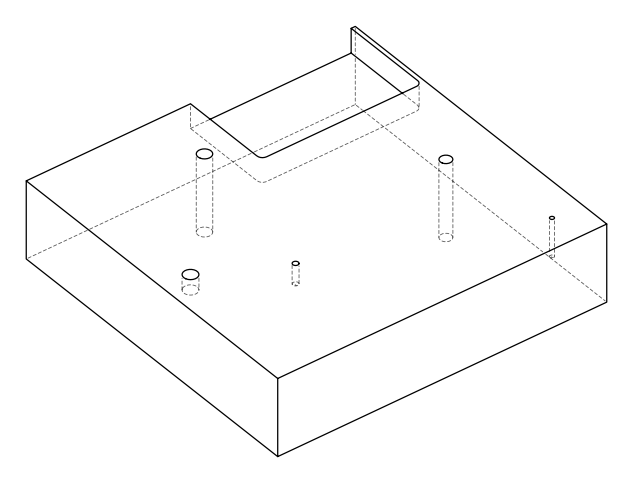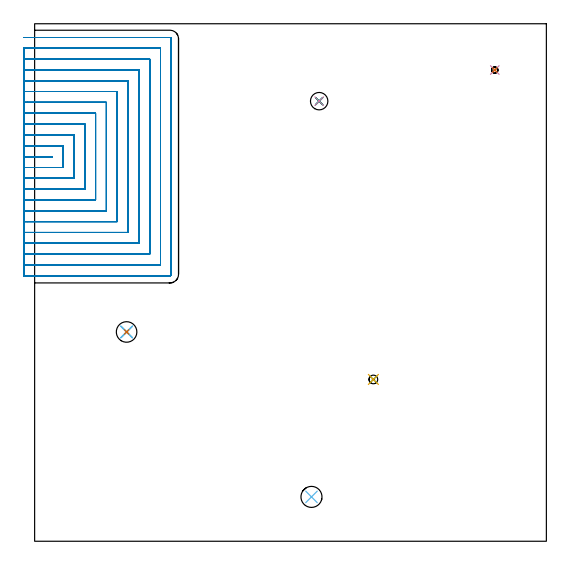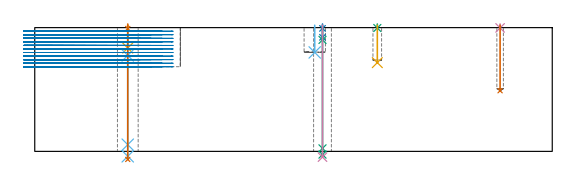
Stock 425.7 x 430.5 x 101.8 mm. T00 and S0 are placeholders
(PLAN: 14 operations, 10 tool changes, 117.1 min)
(1 SPOT_DRILL | STEP1HOLE | NXT0321_9005460120000 | 0.03 min | 11 mm3)
(2 SPOT_DRILL_1 | STEP1HOLE_1 | NXT0321_9005460120000 | 0.03 min | 4 mm3)
(3 SPOT_DRILL_2 | STEP1POCKET | NXT0321_9005460120000 | 0.03 min | 0 mm3)
(4 SPOT_DRILL_3 | STEP1POCKET_2 | NXT0321_9005460120000 | 0.03 min | 1 mm3)
(5 DRILL_BLIND_HOLE_INTO_CENTER | STEP1HOLE | NXT0301_083 | 0.08 min | 1511 mm3)
(6 GUN_DRILL_THROUGH_HOLE | STEP1HOLE | UGT0307_008 | 0.52 min | 8170 mm3)
(7 DRILL_TO_ENLARGE_THROUGH_HOLE | STEP1HOLE | UGT0301_242 | 0.44 min | 13648 mm3)
(8 DRILL_BLIND_HOLE_INTO_CENTER_1 | STEP1HOLE_1 | UGT0301_448 | 0.04 min | 153 mm3)
(9 GUN_DRILL_THROUGH_HOLE_1 | STEP1HOLE_1 | UGT0307_001 | 0.49 min | 1825 mm3)
(10 SPADE_DRILL_TO_ENLARGE_THROUGH_HOLE | STEP1HOLE_1 | UGT0306_005 | 0.44 min | 14788 mm3)
(11 DRILL_BLIND_HOLE_INTO_CENTER_2 | STEP1POCKET | UGT0301_192 | 0.12 min | 1102 mm3)
(12 INDEXABLE_INSERT_DRILL_BLIND_HOLE_FROM_SOLID | STEP1POCKET_1 | NXT0302_006 | 0.09 min | 4847 mm3)
(13 DRILL_BLIND_HOLE_INTO_CENTER_3 | STEP1POCKET_2 | UGT0301_448 | 0.22 min | 1100 mm3)
(14 MILL_SLOT | SLOT_PARTIAL_RECTANGULAR | NXT0201_011 | Follow Part, ap 3, ae 75% | 114.52 min | 809521 mm3)
(TOOL NXT0321_9005460120000 | NC Spot Drill, 142deg, 12mm, Carbide, Uncoated | D12 PA142 FL30 Z2)
(TOOL NXT0301_083 | Carbide Drill 11.2mm [860.1-1120-056A1-MM 2214] | D11.2 PA140 FL72 Z2)
(TOOL UGT0307_008 | Gun Drill 11 mm | D11 PA130 FL24 Z1)
(TOOL UGT0301_242 | Twist Drill 17.1 mm | D17.1 PA118 FL130 Z2)
(TOOL UGT0301_448 | Carbide Drill 5.3 mm | D5.3 PA118 FL52 Z2)
(TOOL UGT0307_001 | Gun Drill 5 mm | D5 PA130 FL24 Z1)
(TOOL UGT0306_005 | Spade Drill 14.5mm | D14.5 PA132 FL10 Z2)
(TOOL UGT0301_192 | Twist Drill 7.2 mm | D7.2 PA118 FL66 Z2)
(TOOL NXT0302_006 | Index. Insert Drill 17.5mm [880-D1750L25-05] | D17.5 PA176 FL88 Z2)
(TOOL NXT0201_011 | ENDMILL 12mm [2P460-1200-NA 1630] | D12 FL38 Z6)
(OP 1 SPOT_DRILL)
G17 G21 G94 G90
T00 M6
G54
G17 G0 G90 X76.5 Y174.1 S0 M3
G43 Z111.8 H0
G94 G81 G98 Z101.064 F250. R104.8
G80
M5
M2
(OP 2 SPOT_DRILL_1)
G17 G21 G94 G90
T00 M6
G54
G17 G0 G90 X236.7 Y366.1 S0 M3
G43 Z111.8 H0
G94 G81 G98 Z101.176 F250. R104.8
G80
M5
M2
(OP 3 SPOT_DRILL_2)
G17 G21 G94 G90
T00 M6
G54
G17 G0 G90 X281.8 Y134.6 S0 M3
G43 Z111.8 H0
G94 G81 G98 Z101.49 F250. R104.8
G80
M5
M2
(OP 4 SPOT_DRILL_3)
G17 G21 G94 G90
T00 M6
G54
G17 G0 G90 X382.8 Y392. S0 M3
G43 Z111.8 H0
G94 G81 G98 Z101.572 F250. R104.8
G80
M5
M2
(OP 5 DRILL_BLIND_HOLE_INTO_CENTER)
G17 G21 G94 G90
T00 M6
G54
G17 G0 G90 X76.5 Y174.1 S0 M3
G43 Z111.8 H1
G94 G81 G98 Z85. F250. R103.8
G80
M5
M2
(OP 6 GUN_DRILL_THROUGH_HOLE)
G17 G21 G94 G90
T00 M6
G54
G17 G0 G90 X76.5 Y174.1 M8
G43 Z111.8 H0
Z97.903
S716 M3
G94 G1 Z78.937 F125. M26
G4 X.084
Z5.5 F250.
G4 X.084
Z-4.065 F125.
G4 X.084
M5
M9
G0 Z97.903
Z111.8
M2
(OP 7 DRILL_TO_ENLARGE_THROUGH_HOLE)
G17 G21 G94 G90
T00 M6
G54
G17 G0 G90 X76.5 Y174.1 S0 M3
G43 Z111.8 H0
G94 G73 G98 Z-6.637 F250. Q15.491 R103.8
G80
M5
M2
(OP 8 DRILL_BLIND_HOLE_INTO_CENTER_1)
G17 G21 G94 G90
T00 M6
G54
G17 G0 G90 X236.7 Y366.1 S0 M3
G43 Z111.8 H0
G94 G81 G98 Z93.85 F250. R103.8
G80
M5
M2
(OP 9 GUN_DRILL_THROUGH_HOLE_1)
G17 G21 G94 G90
T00 M6
G54
G17 G0 G90 X236.7 Y366.1 M8
G43 Z111.8 H0
Z102.965
S716 M3
G94 G1 Z91.686 F125. M26
G4 X.084
Z2.5 F250.
G4 X.084
Z-2.666 F125.
G4 X.084
M5
M9
G0 Z102.965
Z111.8
M2
(OP 10 SPADE_DRILL_TO_ENLARGE_THROUGH_HOLE)
G17 G21 G94 G90
T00 M6
G54
G17 G0 G90 X236.7 Y366.1 S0 M3
G43 Z111.8 H0
G94 G73 G98 Z-4.728 F250. Q13.316 R103.8
G80
M5
M2
(OP 11 DRILL_BLIND_HOLE_INTO_CENTER_2)
G17 G21 G94 G90
T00 M6
G54
G17 G0 G90 X281.8 Y134.6 S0 M3
G43 Z111.8 H0
G94 G81 G98 Z73. F250. R103.8
G80
M5
M2
(OP 12 INDEXABLE_INSERT_DRILL_BLIND_HOLE_FROM_SOLID)
G17 G21 G94 G90
T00 M6
G54
G17 G0 G90 X230.3 Y36.9 S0 M3
G43 Z111.8 H1
G94 G81 G98 Z81.4 F250. R103.8
G80
M5
M2
(OP 13 DRILL_BLIND_HOLE_INTO_CENTER_3)
G17 G21 G94 G90
T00 M6
G54
G17 G0 G90 X382.8 Y392. S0 M3
G43 Z111.8 H0
G94 G81 G98 Z49.9 F250. R103.8
G80
M5
M2
(OP 14 MILL_SLOT)
G17 G21 G94 G90
T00 M6
G54
G17 G0 G90 X-9. Y319.9 S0 M3
G43 Z111.8 H1
Z98.873
G94 G1 X-6. F250.
X14.7 F500.
Y320.1
X-6.
X-9. F250.
Y310.9
X-6.
X23.7 F500.
Y329.1
X-6.
X-9. F250.
Y301.9
X-6.
X32.7 F500.
Y338.1
X-6.
X-9. F250.
Y292.9
X-6.
X41.7 F500.
Y347.1
X-6.
X-9. F250.
Y283.9
X-6.
X50.7 F500.
Y356.1
X-6.
X-9. F250.
Y274.9
X-6.
X59.7 F500.
Y365.1
X-6.
X-9. F250.
Y265.9
X-6.
X68.7 F500.
Y374.1
X-6.
X-9. F250.
Y256.9
X-6.
X77.7 F500.
Y383.1
X-6.
X-9. F250.
Y247.9
X-6.
X86.7 F500.
Y392.1
X-6.
X-9. F250.
Y238.9
X-6.
X95.7 F500.
Y401.1
X-6.
X-9. F250.
Y229.9
X-6.
X104.7 F500.
Y410.1
X-6.
X-9. F250.
Y220.9
X-6.
X112.6 F500.
G3 X113.7 Y222. R1.1
G1 Y418.
G3 X112.6 Y419.1 R1.1
G1 X-6.
X-9. F250.
G0 Y319.9 Z95.945
G1 X-6.
X14.7 F500.
Y320.1
X-6.
X-9. F250.
Y310.9
X-6.
X23.7 F500.
Y329.1
X-6.
X-9. F250.
Y301.9
X-6.
X32.7 F500.
Y338.1
X-6.
X-9. F250.
Y292.9
X-6.
X41.7 F500.
Y347.1
X-6.
X-9. F250.
Y283.9
X-6.
X50.7 F500.
Y356.1
X-6.
X-9. F250.
Y274.9
X-6.
X59.7 F500.
Y365.1
X-6.
X-9. F250.
Y265.9
X-6.
X68.7 F500.
Y374.1
X-6.
X-9. F250.
Y256.9
X-6.
X77.7 F500.
Y383.1
X-6.
X-9. F250.
Y247.9
X-6.
X86.7 F500.
Y392.1
X-6.
X-9. F250.
Y238.9
X-6.
X95.7 F500.
Y401.1
X-6.
X-9. F250.
Y229.9
X-6.
X104.7 F500.
Y410.1
X-6.
X-9. F250.
Y220.9
X-6.
X112.6 F500.
G3 X113.7 Y222. R1.1
G1 Y418.
G3 X112.6 Y419.1 R1.1
G1 X-6.
X-9. F250.
G0 Y319.9 Z93.018
G1 X-6.
X14.7 F500.
Y320.1
X-6.
X-9. F250.
Y310.9
X-6.
X23.7 F500.
Y329.1
X-6.
X-9. F250.
Y301.9
X-6.
X32.7 F500.
Y338.1
X-6.
X-9. F250.
Y292.9
X-6.
X41.7 F500.
Y347.1
X-6.
X-9. F250.
Y283.9
X-6.
X50.7 F500.
Y356.1
X-6.
X-9. F250.
Y274.9
X-6.
X59.7 F500.
Y365.1
X-6.
X-9. F250.
Y265.9
X-6.
X68.7 F500.
Y374.1
X-6.
X-9. F250.
Y256.9
X-6.
X77.7 F500.
Y383.1
X-6.
X-9. F250.
Y247.9
X-6.
X86.7 F500.
Y392.1
X-6.
X-9. F250.
Y238.9
X-6.
X95.7 F500.
Y401.1
X-6.
X-9. F250.
Y229.9
X-6.
X104.7 F500.
Y410.1
X-6.
X-9. F250.
Y220.9
X-6.
X112.6 F500.
G3 X113.7 Y222. R1.1
G1 Y418.
G3 X112.6 Y419.1 R1.1
G1 X-6.
X-9. F250.
G0 Y319.9 Z90.091
G1 X-6.
X14.7 F500.
Y320.1
X-6.
X-9. F250.
Y310.9
X-6.
X23.7 F500.
Y329.1
X-6.
X-9. F250.
Y301.9
X-6.
X32.7 F500.
Y338.1
X-6.
X-9. F250.
Y292.9
X-6.
X41.7 F500.
Y347.1
X-6.
X-9. F250.
Y283.9
X-6.
X50.7 F500.
Y356.1
X-6.
X-9. F250.
Y274.9
X-6.
X59.7 F500.
Y365.1
X-6.
X-9. F250.
Y265.9
X-6.
X68.7 F500.
Y374.1
X-6.
X-9. F250.
Y256.9
X-6.
X77.7 F500.
Y383.1
X-6.
X-9. F250.
Y247.9
X-6.
X86.7 F500.
Y392.1
X-6.
X-9. F250.
Y238.9
X-6.
X95.7 F500.
Y401.1
X-6.
X-9. F250.
Y229.9
X-6.
X104.7 F500.
Y410.1
X-6.
X-9. F250.
Y220.9
X-6.
X112.6 F500.
G3 X113.7 Y222. R1.1
G1 Y418.
G3 X112.6 Y419.1 R1.1
G1 X-6.
X-9. F250.
G0 Y319.9 Z87.164
G1 X-6.
X14.7 F500.
Y320.1
X-6.
X-9. F250.
Y310.9
X-6.
X23.7 F500.
Y329.1
X-6.
X-9. F250.
Y301.9
X-6.
X32.7 F500.
Y338.1
X-6.
X-9. F250.
Y292.9
X-6.
X41.7 F500.
Y347.1
X-6.
X-9. F250.
Y283.9
X-6.
X50.7 F500.
Y356.1
X-6.
X-9. F250.
Y274.9
X-6.
X59.7 F500.
Y365.1
X-6.
X-9. F250.
Y265.9
X-6.
X68.7 F500.
Y374.1
X-6.
X-9. F250.
Y256.9
X-6.
X77.7 F500.
Y383.1
X-6.
X-9. F250.
Y247.9
X-6.
X86.7 F500.
Y392.1
X-6.
X-9. F250.
Y238.9
X-6.
X95.7 F500.
Y401.1
X-6.
X-9. F250.
Y229.9
X-6.
X104.7 F500.
Y410.1
X-6.
X-9. F250.
Y220.9
X-6.
X112.6 F500.
G3 X113.7 Y222. R1.1
G1 Y418.
G3 X112.6 Y419.1 R1.1
G1 X-6.
X-9. F250.
G0 Y319.9 Z84.236
G1 X-6.
X14.7 F500.
Y320.1
X-6.
X-9. F250.
Y310.9
X-6.
X23.7 F500.
Y329.1
X-6.
X-9. F250.
Y301.9
X-6.
X32.7 F500.
Y338.1
X-6.
X-9. F250.
Y292.9
X-6.
X41.7 F500.
Y347.1
X-6.
X-9. F250.
Y283.9
X-6.
X50.7 F500.
Y356.1
X-6.
X-9. F250.
Y274.9
X-6.
X59.7 F500.
Y365.1
X-6.
X-9. F250.
Y265.9
X-6.
X68.7 F500.
Y374.1
X-6.
X-9. F250.
Y256.9
X-6.
X77.7 F500.
Y383.1
X-6.
X-9. F250.
Y247.9
X-6.
X86.7 F500.
Y392.1
X-6.
X-9. F250.
Y238.9
X-6.
X95.7 F500.
Y401.1
X-6.
X-9. F250.
Y229.9
X-6.
X104.7 F500.
Y410.1
X-6.
X-9. F250.
Y220.9
X-6.
X112.6 F500.
G3 X113.7 Y222. R1.1
G1 Y418.
G3 X112.6 Y419.1 R1.1
G1 X-6.
X-9. F250.
G0 Y319.9 Z81.309
G1 X-6.
X14.7 F500.
Y320.1
X-6.
X-9. F250.
Y310.9
X-6.
X23.7 F500.
Y329.1
X-6.
X-9. F250.
Y301.9
X-6.
X32.7 F500.
Y338.1
X-6.
X-9. F250.
Y292.9
X-6.
X41.7 F500.
Y347.1
X-6.
X-9. F250.
Y283.9
X-6.
X50.7 F500.
Y356.1
X-6.
X-9. F250.
Y274.9
X-6.
X59.7 F500.
Y365.1
X-6.
X-9. F250.
Y265.9
X-6.
X68.7 F500.
Y374.1
X-6.
X-9. F250.
Y256.9
X-6.
X77.7 F500.
Y383.1
X-6.
X-9. F250.
Y247.9
X-6.
X86.7 F500.
Y392.1
X-6.
X-9. F250.
Y238.9
X-6.
X95.7 F500.
Y401.1
X-6.
X-9. F250.
Y229.9
X-6.
X104.7 F500.
Y410.1
X-6.
X-9. F250.
Y220.9
X-6.
X112.6 F500.
G3 X113.7 Y222. R1.1
G1 Y418.
G3 X112.6 Y419.1 R1.1
G1 X-6.
X-9. F250.
G0 Y319.9 Z78.382
G1 X-6.
X14.7 F500.
Y320.1
X-6.
X-9. F250.
Y310.9
X-6.
X23.7 F500.
Y329.1
X-6.
X-9. F250.
Y301.9
X-6.
X32.7 F500.
Y338.1
X-6.
X-9. F250.
Y292.9
X-6.
X41.7 F500.
Y347.1
X-6.
X-9. F250.
Y283.9
X-6.
X50.7 F500.
Y356.1
X-6.
X-9. F250.
Y274.9
X-6.
X59.7 F500.
Y365.1
X-6.
X-9. F250.
Y265.9
X-6.
X68.7 F500.
Y374.1
X-6.
X-9. F250.
Y256.9
X-6.
X77.7 F500.
Y383.1
X-6.
X-9. F250.
Y247.9
X-6.
X86.7 F500.
Y392.1
X-6.
X-9. F250.
Y238.9
X-6.
X95.7 F500.
Y401.1
X-6.
X-9. F250.
Y229.9
X-6.
X104.7 F500.
Y410.1
X-6.
X-9. F250.
Y220.9
X-6.
X112.6 F500.
G3 X113.7 Y222. R1.1
G1 Y418.
G3 X112.6 Y419.1 R1.1
G1 X-6.
X-9. F250.
G0 Y319.9 Z75.455
G1 X-6.
X14.7 F500.
Y320.1
X-6.
X-9. F250.
Y310.9
X-6.
X23.7 F500.
Y329.1
X-6.
X-9. F250.
Y301.9
X-6.
X32.7 F500.
Y338.1
X-6.
X-9. F250.
Y292.9
X-6.
X41.7 F500.
Y347.1
X-6.
X-9. F250.
Y283.9
X-6.
X50.7 F500.
Y356.1
X-6.
X-9. F250.
Y274.9
X-6.
X59.7 F500.
Y365.1
X-6.
X-9. F250.
Y265.9
X-6.
X68.7 F500.
Y374.1
X-6.
X-9. F250.
Y256.9
X-6.
X77.7 F500.
Y383.1
X-6.
X-9. F250.
Y247.9
X-6.
X86.7 F500.
Y392.1
X-6.
X-9. F250.
Y238.9
X-6.
X95.7 F500.
Y401.1
X-6.
X-9. F250.
Y229.9
X-6.
X104.7 F500.
Y410.1
X-6.
X-9. F250.
Y220.9
X-6.
X112.6 F500.
G3 X113.7 Y222. R1.1
G1 Y418.
G3 X112.6 Y419.1 R1.1
G1 X-6.
X-9. F250.
G0 Y319.9 Z72.527
G1 X-6.
X14.7 F500.
Y320.1
X-6.
X-9. F250.
Y310.9
X-6.
X23.7 F500.
Y329.1
X-6.
X-9. F250.
Y301.9
X-6.
X32.7 F500.
Y338.1
X-6.
X-9. F250.
Y292.9
X-6.
X41.7 F500.
Y347.1
X-6.
X-9. F250.
Y283.9
X-6.
X50.7 F500.
Y356.1
X-6.
X-9. F250.
Y274.9
X-6.
X59.7 F500.
Y365.1
X-6.
X-9. F250.
Y265.9
X-6.
X68.7 F500.
Y374.1
X-6.
X-9. F250.
Y256.9
X-6.
X77.7 F500.
Y383.1
X-6.
X-9. F250.
Y247.9
X-6.
X86.7 F500.
Y392.1
X-6.
X-9. F250.
Y238.9
X-6.
X95.7 F500.
Y401.1
X-6.
X-9. F250.
Y229.9
X-6.
X104.7 F500.
Y410.1
X-6.
X-9. F250.
Y220.9
X-6.
X112.6 F500.
G3 X113.7 Y222. R1.1
G1 Y418.
G3 X112.6 Y419.1 R1.1
G1 X-6.
X-9. F250.
G0 Y319.9 Z69.6
G1 X-6.
X14.7 F500.
Y320.1
X-6.
X-9. F250.
Y310.9
X-6.
X23.7 F500.
Y329.1
X-6.
X-9. F250.
Y301.9
X-6.
X32.7 F500.
Y338.1
X-6.
X-9. F250.
Y292.9
X-6.
X41.7 F500.
Y347.1
X-6.
X-9. F250.
Y283.9
X-6.
X50.7 F500.
Y356.1
X-6.
X-9. F250.
Y274.9
X-6.
X59.7 F500.
Y365.1
X-6.
X-9. F250.
Y265.9
X-6.
X68.7 F500.
Y374.1
X-6.
X-9. F250.
Y256.9
X-6.
X77.7 F500.
Y383.1
X-6.
X-9. F250.
Y247.9
X-6.
X86.7 F500.
Y392.1
X-6.
X-9. F250.
Y238.9
X-6.
X95.7 F500.
Y401.1
X-6.
X-9. F250.
Y229.9
X-6.
X104.7 F500.
Y410.1
X-6.
X-9. F250.
Y220.9
X-6.
X112.6 F500.
G3 X113.7 Y222. R1.1
G1 Y418.
G3 X112.6 Y419.1 R1.1
G1 X-6.
X-9. F250.
G0 Z111.8
M5
M2
